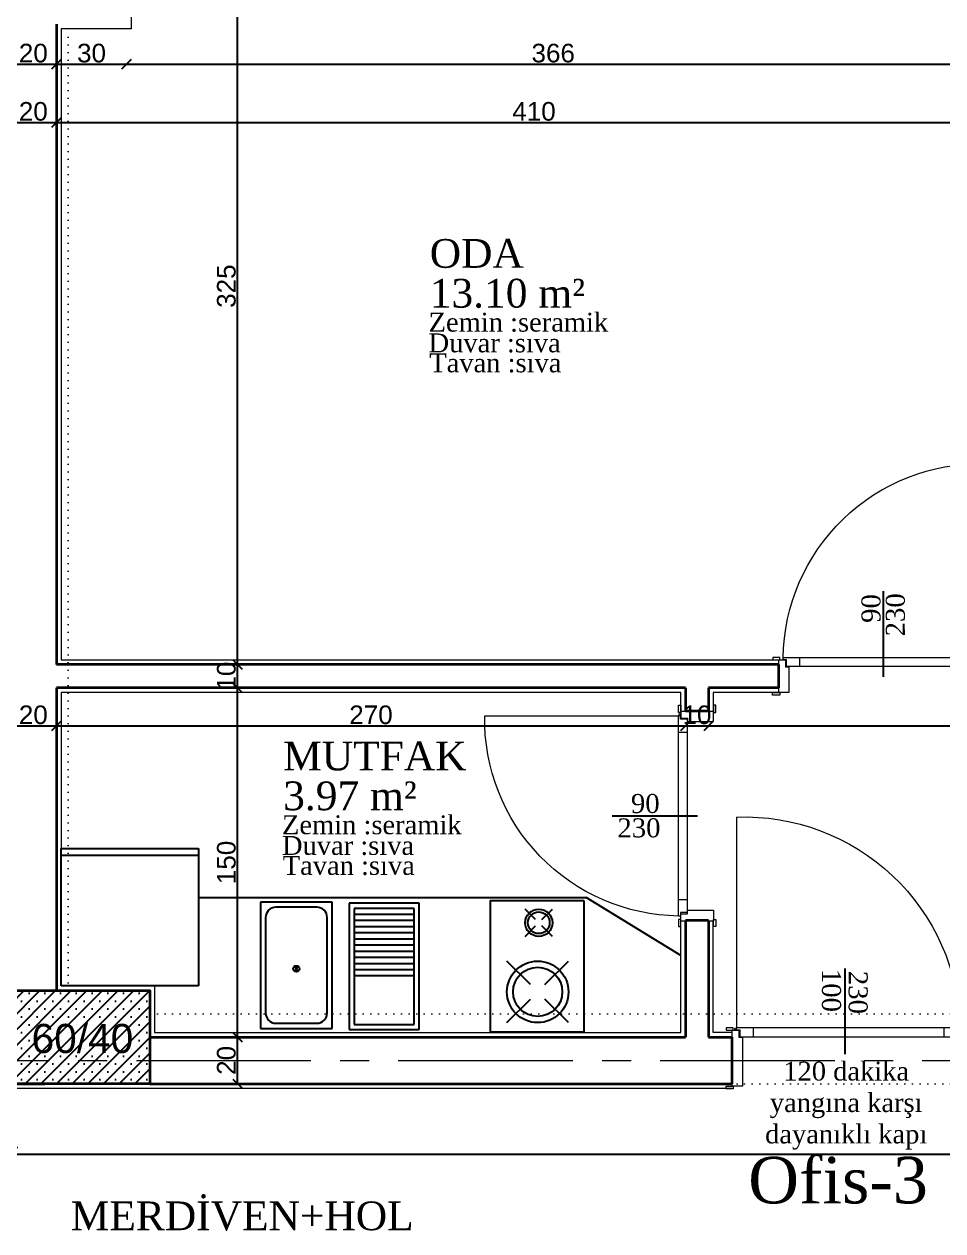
# Model space of a CAD drawing. Header units: centimetres. Extents: x 14449 to 53524, y -19051 to -10746.
# Drawn here: x 30872 to 31266, y -11986 to -11468 of the extents above; entities that cross this region are included whole.
import ezdxf

# ---------------------------------------------------------------- set-up
doc = ezdxf.new("R2010")
doc.units = ezdxf.units.CM
doc.linetypes.add('CENTER2', pattern=[112.5, 75, -12.5, 12.5, -12.5])
doc.linetypes.add('DOT2', pattern=[3.175, 0, -3.175])
doc.layers.add('Kapi_Pencere', color=7, linetype='Continuous')
for name, color, linetype, lineweight in [('P-AKS', 255, 'Continuous', 5), ('P-KİRİŞ', 130, 'DOT2', 5), ('P-KOLON', 255, 'Continuous', 35), ('P-TARAMA', 252, 'Continuous', 5), ('P-ÖLÇÜ İÇ', 243, 'Continuous', 0), ('rtm-duv tugla', 22, 'Continuous', 35), ('rtm-kapı-ahsap', 35, 'Continuous', 13), ('rtm-mhl-yazı-adı', 150, 'Continuous', 30), ('rtm-mhl-yazı-malzeme', 7, 'Continuous', 13), ('rtm-sıva', 252, 'Continuous', 15)]:
    doc.layers.add(name, color=color, linetype=linetype, lineweight=lineweight)
doc.styles.add('ARIAL', font='times.ttf')
doc.styles.add('arial_1_18', font='arial.ttf', dxfattribs={"height": 0.2})
doc.styles.get("Standard").update_dxf_attribs({"font": 'arial.ttf'})
doc.styles.add('ölçü', font='times.ttf', dxfattribs={"height": 10})
doc.dimstyles.new('İÇ ÖLÇÜ', dxfattribs={"dimtxt": 8, "dimasz": 4, "dimexe": 1.25, "dimexo": 0.625, "dimtad": 1, "dimdec": 0, "dimtxsty": 'Standard', "dimblk": 'OBLIQUE', "dimcen": 2.5, "dimse1": 1, "dimse2": 1, "dimclrd": 256, "dimclrt": 256, "dimadec": 0, "dimazin": 0, "dimtfac": 1, "dimtdec": 0, "dimtmove": 1, "dimatfit": 3, "dimldrblk": 'OBLIQUE', "dimfxl": 1, "dimarcsym": 0})

# ---------------------------------------------------------------- blocks, each defined once
blk = doc.blocks.new('IKUTGK')
at = {"layer": 'P-KİRİŞ'}
for points in [[(36271.89, -7661.1), (36271.89, -7246.1)], [(36306.89, -7671.1), (36663.39, -7671.1)], [(36306.89, -7701.1), (36663.39, -7701.1)]]:
    blk.add_lwpolyline(points, dxfattribs=at)
blk = doc.blocks.new('YTHTHTY')
at = {"layer": 'P-TARAMA', "lineweight": -3}
h = blk.add_hatch(dxfattribs=at)
h.set_pattern_fill('SACNCR', color=256, scale=2, style=0)
h.paths.add_polyline_path([(32095.2, -9501.94), (32155.2, -9501.94), (32155.2, -9461.94), (32095.2, -9461.94)])
at = {"layer": 'P-KOLON', "linetype": 'Continuous'}
blk.add_lwpolyline([(32095.2, -9461.94), (32155.2, -9461.94), (32155.2, -9501.94), (32095.2, -9501.94)], close=True, dxfattribs=at)
at = {"layer": 'P-KOLON', "linetype": 'Continuous', "style": 'arial_1_18'}
blk.add_text('60/40', height=12.5, dxfattribs=at).set_placement((32104.43, -9488.77))
blk = doc.blocks.new('YTUJ7U')
at = {"layer": 'P-AKS', "linetype": 'CENTER2'}
blk.add_lwpolyline([(25834.86, -9295.51), (29322.56, -9295.51)], dxfattribs=at)
blk = doc.blocks.new('KAPI')
at = {"layer": 'rtm-kapı-ahsap'}
for p, q in [((8056.48, 304.69), (8056.48, 307.73)), ((8056.48, 307.73), (8057.45, 307.73)), ((8057.45, 307.73), (8057.45, 304.69)), ((8072.58, 307.78), (8071.45, 307.78)), ((8071.45, 307.78), (8071.45, 304.69)), ((8072.58, 304.69), (8072.58, 307.78)), ((8056.46, 303.27), (8056.46, 217.24)), ((8057.45, 303.27), (8056.46, 303.27)), ((8057.45, 304.69), (8056.48, 304.69)), ((8057.39, 301.77), (8057.39, 303.27)), ((8060.28, 301.77), (8057.39, 301.77)), ((8057.45, 305.26), (8057.45, 302.29)), ((8057.45, 305.26), (8071.45, 305.26)), ((8057.45, 302.29), (8060.42, 302.29)), ((8060.28, 218.74), (8060.28, 301.77)), ((8060.42, 302.29), (8060.42, 300.8)), ((8060.42, 300.8), (8071.45, 300.8)), ((8071.45, 300.8), (8071.45, 305.26)), ((8071.45, 304.69), (8072.58, 304.69)), ((8056.46, 296.2), (8060.28, 296.2)), ((8056.46, 224.31), (8060.28, 224.31)), ((8057.39, 218.74), (8057.39, 217.24)), ((8060.28, 218.74), (8057.39, 218.74)), ((8057.45, 218.23), (8060.42, 218.23)), ((8057.45, 215.26), (8057.45, 218.23)), ((8060.42, 218.23), (8060.42, 219.71)), ((8060.42, 219.71), (8071.45, 219.71)), ((8071.45, 219.71), (8071.45, 215.26)), ((7973.28, 217.24), (8056.46, 217.24)), ((8057.45, 217.24), (8056.46, 217.24)), ((8056.48, 215.82), (8056.48, 212.78)), ((8057.45, 215.82), (8056.48, 215.82)), ((8056.48, 212.78), (8057.45, 212.78)), ((8057.45, 212.78), (8057.45, 215.82)), ((8057.45, 215.26), (8071.45, 215.26)), ((8071.45, 215.82), (8072.58, 215.82)), ((8071.45, 212.73), (8071.45, 215.82)), ((8072.58, 212.73), (8071.45, 212.73)), ((8072.58, 215.82), (8072.58, 212.73))]:
    blk.add_line(p, q, dxfattribs=at)
at = {"layer": 'rtm-kapı-ahsap', "const_width": 0.388}
blk.add_lwpolyline([(8056.86, 216.32, 1), (8056.86, 216.92, 1)], format="xyb", close=True, dxfattribs=at)
at = {"layer": 'rtm-kapı-ahsap'}
blk.add_arc((8057.71, 218.83), 84.45, 90.8537, 181.0762, dxfattribs=at)
blk = doc.blocks.new('K-100')
at = {"layer": 'rtm-kapı-ahsap'}
for p, q in [((-34310.84, -13701.23), (-34309.69, -13701.23)), ((-34310.84, -13704.35), (-34310.84, -13701.23)), ((-34309.69, -13701.23), (-34309.69, -13704.35)), ((-34285.45, -13701.28), (-34285.45, -13704.35)), ((-34284.47, -13701.28), (-34285.45, -13701.28)), ((-34284.47, -13704.35), (-34284.47, -13701.28)), ((-34309.69, -13704.35), (-34310.84, -13704.35)), ((-34309.69, -13708.28), (-34309.69, -13703.78)), ((-34285.45, -13703.78), (-34309.69, -13703.78)), ((-34288.45, -13708.28), (-34309.69, -13708.28)), ((-34285.45, -13706.78), (-34288.45, -13706.78)), ((-34288.45, -13706.78), (-34288.45, -13708.28)), ((-34288.32, -13801.27), (-34288.32, -13707.3)), ((-34288.32, -13707.3), (-34285.4, -13707.3)), ((-34285.45, -13703.78), (-34285.45, -13706.78)), ((-34285.45, -13704.35), (-34284.47, -13704.35)), ((-34285.45, -13705.79), (-34284.45, -13705.79)), ((-34285.4, -13707.3), (-34285.4, -13705.79)), ((-34284.45, -13705.79), (-34284.45, -13802.79)), ((-34284.45, -13712.93), (-34288.32, -13712.93)), ((-34284.45, -13795.64), (-34288.32, -13795.64)), ((-34309.69, -13800.29), (-34309.69, -13804.79)), ((-34288.45, -13800.29), (-34309.69, -13800.29)), ((-34288.45, -13801.79), (-34288.45, -13800.29)), ((-34285.45, -13801.79), (-34288.45, -13801.79)), ((-34288.32, -13801.27), (-34285.4, -13801.27)), ((-34285.45, -13804.79), (-34285.45, -13801.79)), ((-34285.45, -13802.79), (-34284.45, -13802.79)), ((-34285.4, -13801.27), (-34285.4, -13802.79)), ((-34192.99, -13802.79), (-34284.45, -13802.79)), ((-34309.69, -13804.22), (-34310.84, -13804.22)), ((-34310.84, -13804.22), (-34310.84, -13807.34)), ((-34310.84, -13807.34), (-34309.69, -13807.34)), ((-34309.69, -13807.34), (-34309.69, -13804.22)), ((-34285.45, -13804.79), (-34309.69, -13804.79)), ((-34285.45, -13807.29), (-34285.45, -13804.22)), ((-34285.45, -13804.22), (-34284.47, -13804.22)), ((-34284.47, -13807.29), (-34285.45, -13807.29)), ((-34284.47, -13804.22), (-34284.47, -13807.29))]:
    blk.add_line(p, q, dxfattribs=at)
at = {"layer": 'rtm-kapı-ahsap', "const_width": 0.392}
blk.add_lwpolyline([(-34284.86, -13803.72, -1), (-34284.86, -13803.11, -1)], format="xyb", close=True, dxfattribs=at)
at = {"layer": 'rtm-kapı-ahsap'}
blk.add_arc((-34286.59, -13799.42), 93.66, 357.9436, 88.6917, dxfattribs=at)
blk = doc.blocks.new('_Oblique')
at = {"color": 0, "linetype": 'ByBlock', "lineweight": -2}
blk.add_line((-0.5, -0.5), (0.5, 0.5), dxfattribs=at)
blk = doc.blocks.new('*D4409')
at = {"layer": 'Defpoints', "color": 0, "lineweight": 30, "transparency": 16777216}
for p in [(30865.86, -11485.63), (30885.86, -11485.25), (30885.86, -11485.26)]:
    blk.add_point(p, dxfattribs=at)
at = {"layer": 'P-ÖLÇÜ İÇ', "lineweight": -2, "transparency": 16777216}
blk.add_line((30865.86, -11485.25), (30885.86, -11485.25), dxfattribs=at)
at = {"layer": 'P-ÖLÇÜ İÇ', "lineweight": -2, "transparency": 16777216, "xscale": 4, "yscale": 4, "zscale": 4, "rotation": 180}
blk.add_blockref('_Oblique', (30865.86, -11485.25), dxfattribs=at)
at = {"layer": 'P-ÖLÇÜ İÇ', "lineweight": -2, "transparency": 16777216, "xscale": 4, "yscale": 4, "zscale": 4}
blk.add_blockref('_Oblique', (30885.86, -11485.25), dxfattribs=at)
at = {"layer": 'P-ÖLÇÜ İÇ', "transparency": 16777216, "insert": (30875.86, -11480.54), "char_height": 8, "attachment_point": 5}
blk.add_mtext('20', dxfattribs=at)
blk = doc.blocks.new('*D4410')
at = {"layer": 'Defpoints', "color": 0, "lineweight": 30, "transparency": 16777216}
for p in [(30885.86, -11485.26), (30915.86, -11485.25), (30915.86, -11486.17)]:
    blk.add_point(p, dxfattribs=at)
at = {"layer": 'P-ÖLÇÜ İÇ', "lineweight": -2, "transparency": 16777216}
blk.add_line((30885.86, -11485.25), (30915.86, -11485.25), dxfattribs=at)
at = {"layer": 'P-ÖLÇÜ İÇ', "lineweight": -2, "transparency": 16777216, "xscale": 4, "yscale": 4, "zscale": 4, "rotation": 180}
blk.add_blockref('_Oblique', (30885.86, -11485.25), dxfattribs=at)
at = {"layer": 'P-ÖLÇÜ İÇ', "lineweight": -2, "transparency": 16777216, "xscale": 4, "yscale": 4, "zscale": 4}
blk.add_blockref('_Oblique', (30915.86, -11485.25), dxfattribs=at)
at = {"layer": 'P-ÖLÇÜ İÇ', "transparency": 16777216, "insert": (30900.86, -11480.54), "char_height": 8, "attachment_point": 5}
blk.add_mtext('30', dxfattribs=at)
blk = doc.blocks.new('*D4411')
at = {"layer": 'Defpoints', "color": 0, "lineweight": 30, "transparency": 16777216}
for p in [(30915.86, -11486.17), (31282.36, -11483.73), (31282.36, -11485.25)]:
    blk.add_point(p, dxfattribs=at)
at = {"layer": 'P-ÖLÇÜ İÇ', "lineweight": -2, "transparency": 16777216}
blk.add_line((30915.86, -11485.25), (31282.36, -11485.25), dxfattribs=at)
at = {"layer": 'P-ÖLÇÜ İÇ', "lineweight": -2, "transparency": 16777216, "xscale": 4, "yscale": 4, "zscale": 4, "rotation": 180}
blk.add_blockref('_Oblique', (30915.86, -11485.25), dxfattribs=at)
at = {"layer": 'P-ÖLÇÜ İÇ', "lineweight": -2, "transparency": 16777216, "xscale": 4, "yscale": 4, "zscale": 4}
blk.add_blockref('_Oblique', (31282.36, -11485.25), dxfattribs=at)
at = {"layer": 'P-ÖLÇÜ İÇ', "transparency": 16777216, "insert": (31099.11, -11480.54), "char_height": 8, "attachment_point": 5}
blk.add_mtext('366', dxfattribs=at)
blk = doc.blocks.new('*D4429')
at = {"layer": 'Defpoints', "color": 0, "lineweight": 30, "transparency": 16777216}
for p in [(30865.86, -11510.27), (30885.86, -11510.27), (30885.86, -11510.27)]:
    blk.add_point(p, dxfattribs=at)
at = {"layer": 'P-ÖLÇÜ İÇ', "lineweight": -2, "transparency": 16777216}
blk.add_line((30865.86, -11510.27), (30885.86, -11510.27), dxfattribs=at)
at = {"layer": 'P-ÖLÇÜ İÇ', "lineweight": -2, "transparency": 16777216, "xscale": 4, "yscale": 4, "zscale": 4, "rotation": 180}
blk.add_blockref('_Oblique', (30865.86, -11510.27), dxfattribs=at)
at = {"layer": 'P-ÖLÇÜ İÇ', "lineweight": -2, "transparency": 16777216, "xscale": 4, "yscale": 4, "zscale": 4}
blk.add_blockref('_Oblique', (30885.86, -11510.27), dxfattribs=at)
at = {"layer": 'P-ÖLÇÜ İÇ', "transparency": 16777216, "insert": (30875.86, -11505.56), "char_height": 8, "attachment_point": 5}
blk.add_mtext('20', dxfattribs=at)
blk = doc.blocks.new('*D4430')
at = {"layer": 'Defpoints', "color": 0, "lineweight": 30, "transparency": 16777216}
for p in [(30885.86, -11510.27), (31295.86, -11510.27), (31295.86, -11510.27)]:
    blk.add_point(p, dxfattribs=at)
at = {"layer": 'P-ÖLÇÜ İÇ', "lineweight": -2, "transparency": 16777216}
blk.add_line((30885.86, -11510.27), (31295.86, -11510.27), dxfattribs=at)
at = {"layer": 'P-ÖLÇÜ İÇ', "lineweight": -2, "transparency": 16777216, "xscale": 4, "yscale": 4, "zscale": 4, "rotation": 180}
blk.add_blockref('_Oblique', (30885.86, -11510.27), dxfattribs=at)
at = {"layer": 'P-ÖLÇÜ İÇ', "lineweight": -2, "transparency": 16777216, "xscale": 4, "yscale": 4, "zscale": 4}
blk.add_blockref('_Oblique', (31295.86, -11510.27), dxfattribs=at)
at = {"layer": 'P-ÖLÇÜ İÇ', "transparency": 16777216, "insert": (31090.86, -11505.56), "char_height": 8, "attachment_point": 5}
blk.add_mtext('410', dxfattribs=at)
blk = doc.blocks.new('*D4501')
at = {"layer": 'Defpoints', "color": 0, "lineweight": 30, "transparency": 16777216}
for p in [(30865.86, -11769.41), (30885.86, -11769.38), (30885.86, -11769.41)]:
    blk.add_point(p, dxfattribs=at)
at = {"layer": 'P-ÖLÇÜ İÇ', "lineweight": -2, "transparency": 16777216}
blk.add_line((30865.86, -11769.41), (30885.86, -11769.41), dxfattribs=at)
at = {"layer": 'P-ÖLÇÜ İÇ', "lineweight": -2, "transparency": 16777216, "xscale": 4, "yscale": 4, "zscale": 4, "rotation": 180}
blk.add_blockref('_Oblique', (30865.86, -11769.41), dxfattribs=at)
at = {"layer": 'P-ÖLÇÜ İÇ', "lineweight": -2, "transparency": 16777216, "xscale": 4, "yscale": 4, "zscale": 4}
blk.add_blockref('_Oblique', (30885.86, -11769.41), dxfattribs=at)
at = {"layer": 'P-ÖLÇÜ İÇ', "transparency": 16777216, "insert": (30875.86, -11764.7), "char_height": 8, "attachment_point": 5}
blk.add_mtext('20', dxfattribs=at)
blk = doc.blocks.new('*D4502')
at = {"layer": 'Defpoints', "color": 0, "lineweight": 30, "transparency": 16777216}
for p in [(31155.86, -11763.05), (30885.86, -11769.38), (31155.86, -11769.41)]:
    blk.add_point(p, dxfattribs=at)
at = {"layer": 'P-ÖLÇÜ İÇ', "lineweight": -2, "transparency": 16777216}
blk.add_line((30885.86, -11769.41), (31155.86, -11769.41), dxfattribs=at)
at = {"layer": 'P-ÖLÇÜ İÇ', "lineweight": -2, "transparency": 16777216, "xscale": 4, "yscale": 4, "zscale": 4, "rotation": 180}
blk.add_blockref('_Oblique', (30885.86, -11769.41), dxfattribs=at)
at = {"layer": 'P-ÖLÇÜ İÇ', "lineweight": -2, "transparency": 16777216, "xscale": 4, "yscale": 4, "zscale": 4}
blk.add_blockref('_Oblique', (31155.86, -11769.41), dxfattribs=at)
at = {"layer": 'P-ÖLÇÜ İÇ', "transparency": 16777216, "insert": (31020.86, -11764.7), "char_height": 8, "attachment_point": 5}
blk.add_mtext('270', dxfattribs=at)
blk = doc.blocks.new('*D4503')
at = {"layer": 'Defpoints', "color": 0, "lineweight": 30, "transparency": 16777216}
for p in [(31155.86, -11763.05), (31165.86, -11769.41), (31165.86, -11769.76)]:
    blk.add_point(p, dxfattribs=at)
at = {"layer": 'P-ÖLÇÜ İÇ', "lineweight": -2, "transparency": 16777216}
blk.add_line((31155.86, -11769.41), (31165.86, -11769.41), dxfattribs=at)
at = {"layer": 'P-ÖLÇÜ İÇ', "lineweight": -2, "transparency": 16777216, "xscale": 4, "yscale": 4, "zscale": 4, "rotation": 180}
blk.add_blockref('_Oblique', (31155.86, -11769.41), dxfattribs=at)
at = {"layer": 'P-ÖLÇÜ İÇ', "lineweight": -2, "transparency": 16777216, "xscale": 4, "yscale": 4, "zscale": 4}
blk.add_blockref('_Oblique', (31165.86, -11769.41), dxfattribs=at)
at = {"layer": 'P-ÖLÇÜ İÇ', "transparency": 16777216, "insert": (31160.86, -11764.7), "char_height": 8, "attachment_point": 5}
blk.add_mtext('10', dxfattribs=at)
blk = doc.blocks.new('*D4504')
at = {"layer": 'Defpoints', "color": 0, "lineweight": 30, "transparency": 16777216}
for p in [(31165.86, -11769.76), (31775.86, -11769.41), (31775.86, -11770.64)]:
    blk.add_point(p, dxfattribs=at)
at = {"layer": 'P-ÖLÇÜ İÇ', "lineweight": -2, "transparency": 16777216}
blk.add_line((31165.86, -11769.41), (31775.86, -11769.41), dxfattribs=at)
at = {"layer": 'P-ÖLÇÜ İÇ', "lineweight": -2, "transparency": 16777216, "xscale": 4, "yscale": 4, "zscale": 4, "rotation": 180}
blk.add_blockref('_Oblique', (31165.86, -11769.41), dxfattribs=at)
at = {"layer": 'P-ÖLÇÜ İÇ', "lineweight": -2, "transparency": 16777216, "xscale": 4, "yscale": 4, "zscale": 4}
blk.add_blockref('_Oblique', (31775.86, -11769.41), dxfattribs=at)
at = {"layer": 'P-ÖLÇÜ İÇ', "transparency": 16777216, "insert": (31470.86, -11764.7), "char_height": 8, "attachment_point": 5}
blk.add_mtext('610', dxfattribs=at)
blk = doc.blocks.new('*D4552')
at = {"layer": 'Defpoints', "color": 0, "lineweight": 30, "transparency": 16777216}
for p in [(30428.36, -11953.43), (30428.36, -11953.43), (31292.36, -11953.43)]:
    blk.add_point(p, dxfattribs=at)
at = {"layer": 'P-ÖLÇÜ İÇ', "lineweight": -2, "transparency": 16777216}
blk.add_line((31292.36, -11953.43), (30428.36, -11953.43), dxfattribs=at)
at = {"layer": 'P-ÖLÇÜ İÇ', "lineweight": -2, "transparency": 16777216, "xscale": 4, "yscale": 4, "zscale": 4, "rotation": 180}
blk.add_blockref('_Oblique', (30428.36, -11953.43), dxfattribs=at)
at = {"layer": 'P-ÖLÇÜ İÇ', "lineweight": -2, "transparency": 16777216, "xscale": 4, "yscale": 4, "zscale": 4}
blk.add_blockref('_Oblique', (31292.36, -11953.43), dxfattribs=at)
at = {"layer": 'P-ÖLÇÜ İÇ', "transparency": 16777216, "insert": (30860.36, -11948.72), "char_height": 8, "attachment_point": 5}
blk.add_mtext('864', dxfattribs=at)
blk = doc.blocks.new('*D4597')
at = {"layer": 'Defpoints', "color": 0, "lineweight": 30, "transparency": 16777216}
for p in [(30963.49, -11903.05), (30963.49, -11903.05), (30963.49, -11923.05)]:
    blk.add_point(p, dxfattribs=at)
at = {"layer": 'P-ÖLÇÜ İÇ', "lineweight": -2, "transparency": 16777216}
blk.add_line((30963.49, -11923.05), (30963.49, -11903.05), dxfattribs=at)
at = {"layer": 'P-ÖLÇÜ İÇ', "lineweight": -2, "transparency": 16777216, "xscale": 4, "yscale": 4, "zscale": 4}
for p, rotation in [((30963.49, -11903.05), 90), ((30963.49, -11923.05), 270)]:
    blk.add_blockref('_Oblique', p, dxfattribs=dict(at, rotation=rotation))
at = {"layer": 'P-ÖLÇÜ İÇ', "transparency": 16777216, "insert": (30958.78, -11913.05), "char_height": 8, "attachment_point": 5, "rotation": 90}
blk.add_mtext('20', dxfattribs=at)
blk = doc.blocks.new('*D4598')
at = {"layer": 'Defpoints', "color": 0, "lineweight": 30, "transparency": 16777216}
for p in [(30963.49, -11753.05), (30963.49, -11753.05), (30963.49, -11903.05)]:
    blk.add_point(p, dxfattribs=at)
at = {"layer": 'P-ÖLÇÜ İÇ', "lineweight": -2, "transparency": 16777216}
blk.add_line((30963.49, -11903.05), (30963.49, -11753.05), dxfattribs=at)
at = {"layer": 'P-ÖLÇÜ İÇ', "lineweight": -2, "transparency": 16777216, "xscale": 4, "yscale": 4, "zscale": 4}
for p, rotation in [((30963.49, -11753.05), 90), ((30963.49, -11903.05), 270)]:
    blk.add_blockref('_Oblique', p, dxfattribs=dict(at, rotation=rotation))
at = {"layer": 'P-ÖLÇÜ İÇ', "transparency": 16777216, "insert": (30958.78, -11828.05), "char_height": 8, "attachment_point": 5, "rotation": 90}
blk.add_mtext('150', dxfattribs=at)
blk = doc.blocks.new('*D4599')
at = {"layer": 'Defpoints', "color": 0, "lineweight": 30, "transparency": 16777216}
for p in [(30963.49, -11743.05), (30963.49, -11743.05), (30963.49, -11753.05)]:
    blk.add_point(p, dxfattribs=at)
at = {"layer": 'P-ÖLÇÜ İÇ', "lineweight": -2, "transparency": 16777216}
blk.add_line((30963.49, -11753.05), (30963.49, -11743.05), dxfattribs=at)
at = {"layer": 'P-ÖLÇÜ İÇ', "lineweight": -2, "transparency": 16777216, "xscale": 4, "yscale": 4, "zscale": 4}
for p, rotation in [((30963.49, -11743.05), 90), ((30963.49, -11753.05), 270)]:
    blk.add_blockref('_Oblique', p, dxfattribs=dict(at, rotation=rotation))
at = {"layer": 'P-ÖLÇÜ İÇ', "transparency": 16777216, "insert": (30958.78, -11748.05), "char_height": 8, "attachment_point": 5, "rotation": 90}
blk.add_mtext('10', dxfattribs=at)
blk = doc.blocks.new('*D4600')
at = {"layer": 'Defpoints', "color": 0, "lineweight": 30, "transparency": 16777216}
for p in [(30963.49, -11418.05), (30963.49, -11418.05), (30963.49, -11743.05)]:
    blk.add_point(p, dxfattribs=at)
at = {"layer": 'P-ÖLÇÜ İÇ', "lineweight": -2, "transparency": 16777216}
blk.add_line((30963.49, -11743.05), (30963.49, -11418.05), dxfattribs=at)
at = {"layer": 'P-ÖLÇÜ İÇ', "lineweight": -2, "transparency": 16777216, "xscale": 4, "yscale": 4, "zscale": 4}
for p, rotation in [((30963.49, -11418.05), 90), ((30963.49, -11743.05), 270)]:
    blk.add_blockref('_Oblique', p, dxfattribs=dict(at, rotation=rotation))
at = {"layer": 'P-ÖLÇÜ İÇ', "transparency": 16777216, "insert": (30958.78, -11580.55), "char_height": 8, "attachment_point": 5, "rotation": 90}
blk.add_mtext('325', dxfattribs=at)

msp = doc.modelspace()

# ---------------------------------------------------------------- linework, layer by layer
at = {"color": 253, "lineweight": 25}
for p, q in [((30887.86, -11881.05), (30887.86, -11822.05)), ((30887.86, -11881.05), (30887.86, -11822.05)), ((30887.86, -11822.05), (30946.86, -11822.05)), ((30946.86, -11825.12), (30887.86, -11825.12)), ((30946.86, -11822.05), (30946.86, -11881.05)), ((30946.86, -11843.05), (31113.28, -11843.05)), ((30973.43, -11845.1), (30973.43, -11899.3)), ((31004.23, -11845.1), (30973.43, -11845.1)), ((31004.23, -11899.3), (31004.23, -11845.1)), ((31041.61, -11845.57), (31011.43, -11845.57)), ((31011.43, -11845.57), (31011.43, -11899.77)), ((31041.61, -11899.77), (31041.61, -11845.57)), ((31153.86, -11868.05), (31113.28, -11843.05)), ((31039.41, -11847.77), (31013.63, -11847.77)), ((31013.63, -11847.77), (31013.63, -11897.57)), ((31039.41, -11850.41), (31013.63, -11850.41)), ((31039.41, -11897.57), (31039.41, -11847.77)), ((31091.51, -11852.55), (31087.03, -11848.07)), ((31094.27, -11852.55), (31098.74, -11848.07)), ((31039.41, -11853.05), (31013.63, -11853.05)), ((31039.41, -11855.69), (31013.63, -11855.69)), ((31087.03, -11859.78), (31091.51, -11855.31)), ((31098.74, -11859.78), (31094.27, -11855.31)), ((31039.41, -11858.33), (31013.63, -11858.33)), ((31039.41, -11860.97), (31013.63, -11860.97)), ((31039.41, -11863.61), (31013.63, -11863.61)), ((31039.41, -11866.25), (31013.63, -11866.25)), ((31039.41, -11868.89), (31013.63, -11868.89)), ((31039.41, -11871.53), (31013.63, -11871.53)), ((31089.33, -11880.52), (31079.25, -11870.44)), ((31095.56, -11880.52), (31105.65, -11870.44)), ((30989.46, -11872.53), (30988.2, -11874.86)), ((30989.46, -11874.86), (30988.2, -11872.53)), ((31039.41, -11874.17), (31013.63, -11874.17)), ((31039.41, -11876.81), (31013.63, -11876.81)), ((30946.86, -11881.05), (30887.86, -11881.05)), ((31079.25, -11896.84), (31089.33, -11886.75)), ((31105.65, -11896.84), (31095.56, -11886.75)), ((31013.63, -11897.57), (31039.41, -11897.57)), ((30973.43, -11899.3), (31004.23, -11899.3)), ((31011.43, -11899.77), (31041.61, -11899.77))]:
    msp.add_line(p, q, dxfattribs=at)
msp.add_lwpolyline([(31112.28, -11844.36), (31112.28, -11900.89), (31072.23, -11900.89), (31072.23, -11844.36)], close=True, dxfattribs=at)
msp.add_lwpolyline([(30975.63, -11851.7), (30975.63, -11892.7, 0.414214), (30980.03, -11897.1), (30997.63, -11897.1, 0.414214), (31002.03, -11892.7), (31002.03, -11851.7, 0.414214), (30997.63, -11847.3), (30980.03, -11847.3, 0.414214)], format="xyb", close=True, dxfattribs=at)
for centre, radius in [((31092.89, -11853.93), 5.86), ((31092.89, -11853.93), 4.68), ((31092.45, -11883.64), 13.2), ((30988.83, -11873.7), 1.32), ((31092.45, -11883.64), 10.56)]:
    msp.add_circle(centre, radius, dxfattribs=at)
at = {"layer": 'Kapi_Pencere', "linetype": 'Continuous', "lineweight": 25}
for p, q in [((31240.86, -11711.61), (31240.86, -11748.3)), ((31124.42, -11808.05), (31161.11, -11808.05)), ((31224.26, -11873.61), (31224.26, -11910.31))]:
    msp.add_line(p, q, dxfattribs=at)
at = {"layer": 'rtm-duv tugla'}
for p, q in [((30885.86, -11468.05), (30885.86, -11743.05)), ((31195.86, -11743.05), (30885.86, -11743.05)), ((31195.86, -11743.05), (31195.86, -11753.05)), ((30885.86, -11753.05), (30885.86, -11883.05)), ((31155.86, -11753.05), (30885.86, -11753.05)), ((31155.86, -11753.05), (31155.86, -11763.05)), ((31195.86, -11753.05), (31165.86, -11753.05)), ((31165.86, -11753.05), (31165.86, -11763.05)), ((31165.86, -11763.05), (31155.86, -11763.05)), ((31155.86, -11853.05), (31155.86, -11903.05)), ((31165.86, -11853.05), (31155.86, -11853.05)), ((31165.86, -11853.05), (31165.86, -11903.05)), ((30925.68, -11903.05), (31155.86, -11903.05)), ((31165.86, -11903.05), (31175.86, -11903.05)), ((31175.86, -11903.05), (31175.86, -11923.05)), ((30575.86, -11923.05), (30880.86, -11923.05)), ((30925.86, -11923.05), (31175.86, -11923.05))]:
    msp.add_line(p, q, dxfattribs=at)
at = {"layer": 'rtm-sıva'}
for points in [[(30555.86, -11741.05), (30863.86, -11741.05), (30863.86, -11416.05), (30917.86, -11416.05), (30917.86, -11470.05), (30887.86, -11470.05), (30887.86, -11741.05), (31195.86, -11741.05)], [(31153.86, -11763.05), (31153.86, -11755.05), (30887.86, -11755.05), (30887.86, -11881.05), (30927.86, -11881.05), (30927.86, -11901.05), (31153.86, -11901.05), (31153.86, -11853.05)], [(31195.86, -11755.05), (31167.86, -11755.05), (31167.86, -11763.05)], [(31175.86, -11901.05), (31167.86, -11901.05), (31167.86, -11853.05)], [(30575.86, -11925.05), (31175.86, -11925.05)]]:
    msp.add_lwpolyline(points, dxfattribs=at)

# ---------------------------------------------------------------- block references
at = {"layer": 'rtm-kapı-ahsap', "lineweight": 30, "xscale": -1}
for p, rotation in [((31501.12, -3683.61), 90), ((23096.42, -11547.8), 180)]:
    msp.add_blockref('KAPI', p, dxfattribs=dict(at, rotation=rotation))
at = {"layer": 'rtm-kapı-ahsap', "lineweight": 30, "xscale": -0.990000000000001, "yscale": 0.990000000000001, "zscale": 0.990000000000001, "rotation": 270}
msp.add_blockref('K-100', (44842.61, 22042.51), dxfattribs=at)
at = {"layer": 'rtm-sıva'}
for name, p in [('YTUJ7U', (3285.24, -2617.54)), ('YTHTHTY', (-1229.33, -2421.11)), ('IKUTGK', (-5381.03, -4221.95))]:
    msp.add_blockref(name, p, dxfattribs=at)

# ---------------------------------------------------------------- texts
at = {"layer": 'Kapi_Pencere', "linetype": 'Continuous', "lineweight": 25, "style": 'ölçü'}
for s, rotation, p in [('90', 90.0847, (31239.64, -11725.15)), ('230', 90.0847, (31250.1, -11730.95)), ('90', 0.0847, (31132.49, -11806.83)), ('230', 0.0847, (31126.68, -11817.29)), ('100', 269.9487, (31214.53, -11873.76)), ('230', 269.9487, (31225.99, -11874.62))]:
    msp.add_text(s, height=8.165, rotation=rotation, dxfattribs=at).set_placement(p)
at = {"layer": 'rtm-mhl-yazı-adı', "lineweight": 30, "insert": (31260.03, -11954.45), "char_height": 20, "attachment_point": 3, "style": 'ARIAL'}
msp.add_mtext_dynamic_manual_height_columns('Ofis-3', width=150.595, gutter_width=1250, heights=[0], dxfattribs=at)
at = {"layer": 'rtm-mhl-yazı-malzeme', "lineweight": 30, "style": 'ölçü'}
for s, height, p in [('ODA', 12.346, (31046.1, -11572.69)), ('13.10 m²', 12.346, (31046.1, -11589.78)), ('MUTFAK', 12.346, (30983.15, -11788.52)), ('3.97 m²', 12.346, (30983.15, -11805.61)), ('MERDİVEN+HOL', 12.3462, (30891.94, -11985.98))]:
    msp.add_text(s, height=height, dxfattribs=at).set_placement(p)
at = {"layer": 'rtm-mhl-yazı-malzeme', "style": 'ölçü'}
for s, p in [('Zemin :seramik', (31045.59, -11600.09)), ('Duvar :sıva', (31045.59, -11608.98)), ('Tavan :sıva', (31045.9, -11617.56)), ('Zemin :seramik', (30982.64, -11815.92)), ('Duvar :sıva', (30982.64, -11824.8)), ('Tavan :sıva', (30982.95, -11833.39))]:
    msp.add_text(s, height=8.1003, dxfattribs=at).set_placement(p)
at = {"layer": 'rtm-mhl-yazı-malzeme', "insert": (31186.6, -11913.61), "char_height": 8.1003, "attachment_point": 1, "style": 'ölçü'}
msp.add_mtext_dynamic_manual_height_columns('\\pxqc;{\\C4;120 dakika \\Pyangına karşı\\Pdayanıklı kapı}', width=76.6404, gutter_width=12.5, heights=[0], dxfattribs=at)

# ---------------------------------------------------------------- dimensions: what is measured, and where the dimension line sits
at = {"layer": 'P-ÖLÇÜ İÇ'}
for base, p1, p2, picture, middle in [((30963.49, -11418.05), (30963.49, -11743.05), (30963.49, -11418.05), '*D4600', (30958.78, -11580.55)), ((30963.49, -11753.05), (30963.49, -11903.05), (30963.49, -11753.05), '*D4598', (30958.78, -11828.05)), ((30963.49, -11903.05), (30963.49, -11923.05), (30963.49, -11903.05), '*D4597', (30958.78, -11913.05))]:
    dim = msp.add_linear_dim(base=base, p1=p1, p2=p2, angle=90, dimstyle='İÇ ÖLÇÜ', dxfattribs=at)
    dim.commit()
    dim.dimension.update_dxf_attribs({"geometry": picture, "text_midpoint": middle})
for base, p1, p2, picture, middle in [((30885.86, -11485.25), (30865.86, -11485.63), (30885.86, -11485.26), '*D4409', (30875.86, -11480.54)), ((30915.86, -11485.25), (30885.86, -11485.26), (30915.86, -11486.17), '*D4410', (30900.86, -11480.54)), ((31282.362514, -11485.248847), (30915.862515, -11486.167145), (31282.362514, -11483.734741), '*D4411', (31099.112515, -11480.536535)), ((30885.86, -11510.27), (30865.86, -11510.27), (30885.86, -11510.27), '*D4429', (30875.86, -11505.56)), ((31295.86, -11510.27), (30885.86, -11510.27), (31295.86, -11510.27), '*D4430', (31090.86, -11505.56)), ((30885.86, -11769.41), (30865.86, -11769.41), (30885.86, -11769.38), '*D4501', (30875.86, -11764.7)), ((31155.86, -11769.41), (30885.86, -11769.38), (31155.86, -11763.05), '*D4502', (31020.86, -11764.7)), ((31775.86, -11769.41), (31165.86, -11769.76), (31775.86, -11770.64), '*D4504', (31470.86, -11764.7)), ((30428.36, -11953.43), (31292.36, -11953.43), (30428.36, -11953.43), '*D4552', (30860.36, -11948.72))]:
    dim = msp.add_linear_dim(base=base, p1=p1, p2=p2, dimstyle='İÇ ÖLÇÜ', dxfattribs=at)
    dim.commit()
    dim.dimension.update_dxf_attribs({"geometry": picture, "text_midpoint": middle})
dim = msp.add_linear_dim(base=(30963.49, -11743.05), p1=(30963.49, -11753.05), p2=(30963.49, -11743.05), angle=90, dimstyle='İÇ ÖLÇÜ', dxfattribs=at)
dim.commit()
dim.dimension.update_dxf_attribs({"geometry": '*D4599', "text_midpoint": (30963.49, -11748.05), "dimtype": 160})
dim = msp.add_linear_dim(base=(31165.86, -11769.41), p1=(31155.86, -11763.05), p2=(31165.86, -11769.76), dimstyle='İÇ ÖLÇÜ', dxfattribs=at)
dim.commit()
dim.dimension.update_dxf_attribs({"geometry": '*D4503', "text_midpoint": (31160.86, -11769.41), "dimtype": 160})

doc.saveas('drawing.dxf')
